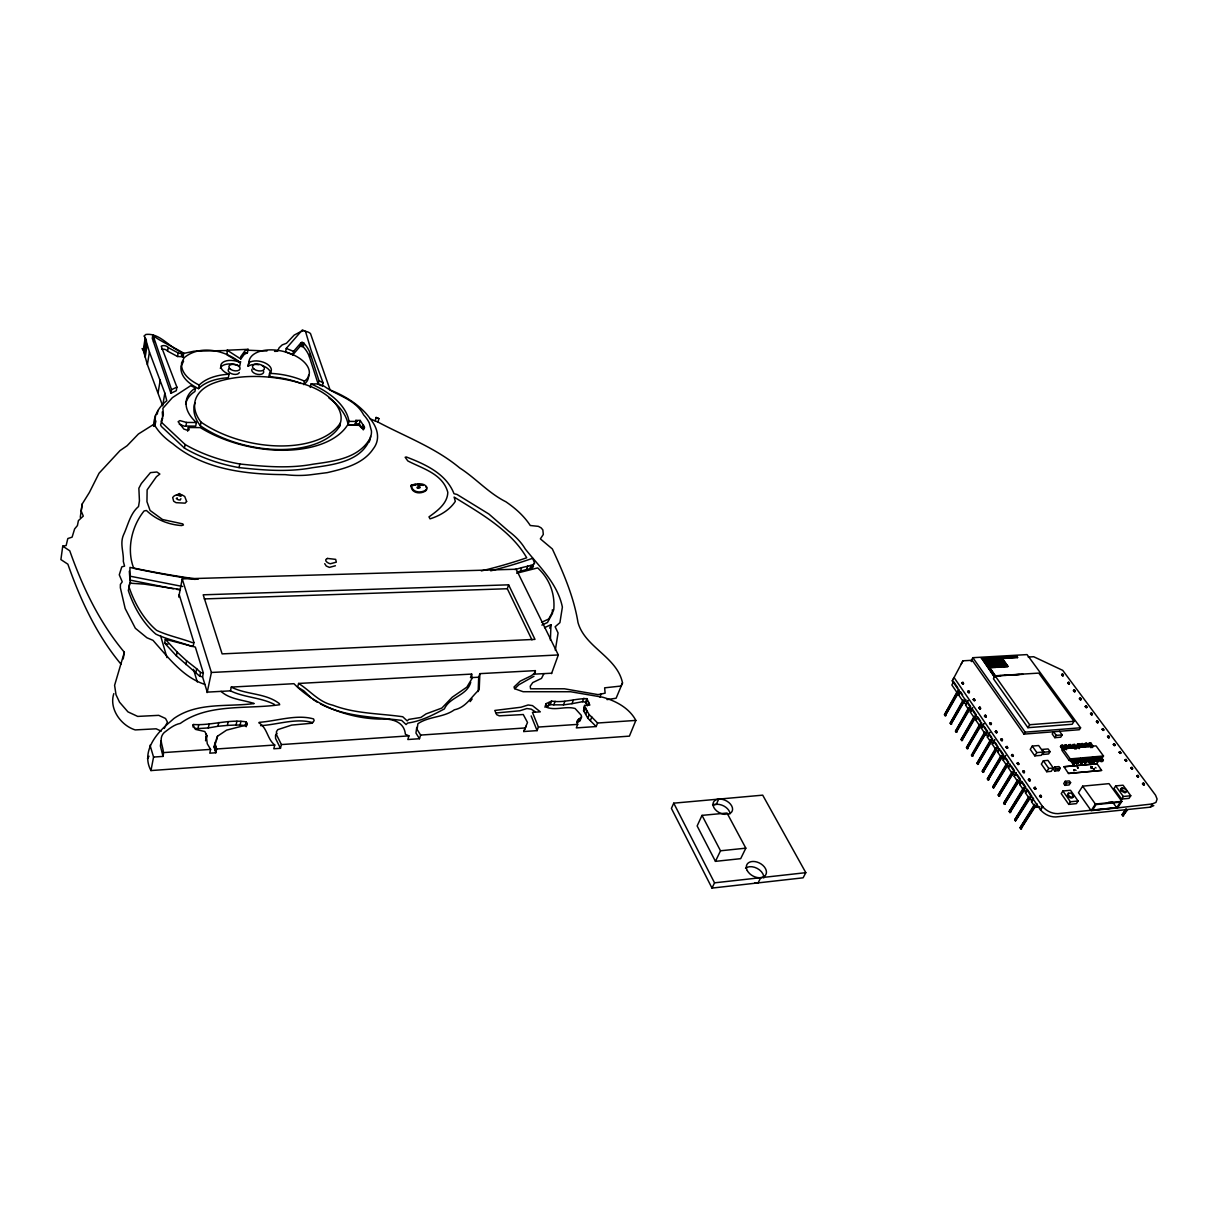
<?xml version="1.0" encoding="UTF-8"?>
<svg xmlns="http://www.w3.org/2000/svg" width="1218" height="1218" viewBox="0 0 1218 1218"><rect width="100%" height="100%" fill="white"/><g stroke="black" fill="none" stroke-linecap="round" stroke-linejoin="round"><path stroke-width="1.5" d="M550.399 640.089L550.978 624.682L544.492 627.696M206.405 736.783L207.273 743.787L210.607 749.39L209.77 753.181L215.799 752.77L216.652 748.979L214.931 743.269L217.489 736.22L226.594 730.13L247.087 724.847L246.112 721.832C228.497 719.153 211.14 725.684 193.555 724.512L192.825 724.862L195.611 729.43L204.837 731.516L206.862 735.565L205.598 740.59L206.862 735.565M478.172 691.55L478.689 677.208L479.877 673.645L535.372 670.631L535.235 672.717L531.307 675.746L520.208 681.136L514.042 686.967L514.559 688.688L523.131 691.717L570.587 691.748L602.606 697.198C615.608 700.776 629.28 707.993 635.857 720.417L629.401 736.129L150.956 770.568C141.684 753.47 154.077 735.961 166.424 725.106L173.946 718.468C197.544 701.888 227.309 707.125 254.212 703.547C243.174 699.787 230.035 699.574 221.052 691.367M304.256 331.144A6.577 3.502 13.7 0 1 310.483 333.549L330.124 390.004A75.212 42.813 13.5 0 1 370.287 418.901A58.616 33.343 13.8 0 1 373.378 448.666C363.177 464.104 343.902 468.732 327.277 472.63L312.798 474.487A71.847 41.153 13 0 1 285.149 474.639C246.143 474.396 203.802 469.737 172.819 443.763A70.979 40.483 11.8 0 1 154.884 425.554L153.224 424.686L138.426 433.989L127.098 445.742L120.019 450.599L99.054 473.208L89.386 492.468L82.169 504.054L81.21 511.042L83.281 516.097L78.409 520.604L77.419 525.567L74.618 528.932L72.106 537.153L67.812 538.539L66.137 545.557L62.742 546.151L60.9 559.58L67.873 564.193C80.495 599.987 96.511 634.761 120.978 664.16M80.266 517.315L82.169 504.054M555.332 650.245L558.057 632.934L555.134 626.768L559.915 622.657L562.381 607.082C557.479 583.361 539.467 566.903 525.262 548.998A64.128 38.976 17.2 0 0 508.545 531.124L488.875 514.026L457.009 494.447L454.009 493.732C446.275 473.65 425.097 464.195 406.37 456.994L405.137 457.252L407.817 460.937C422.448 468.595 442.804 473.802 447.798 492.3C447.615 503.354 437.247 510.997 428.98 516.874L430.045 518.853C439.805 515.777 449.609 510.129 455.319 501.39L454.131 497.081C480.105 513.174 511.058 530.454 526.709 557.783A509.596 263.773 12 0 1 481.293 570.922M145.231 337.584L149.418 352.032L164.841 393.125L162.679 405.822L147.393 364.639L143.237 350.145L145.231 337.584L144.013 336.061L145.886 334.463C160.7 332.621 170.413 349.368 184.375 353.281L194.073 351.195L228.086 350.51M143.785 351.484L145.764 338.939M144.44 353.174L146.434 340.598M145.201 357.118L147.211 344.542M147.393 364.639L149.418 352.032M152.859 334.798L152.28 338.36L170.916 393.262L176.275 390.734L176.899 387.141L161.233 346.232A3.958 2.147 11 0 1 164.948 345.729A3.958 2.147 11 0 1 168.206 347.587L178.148 352.946C198.397 358.168 154.153 339.365 152.859 334.798L171.54 389.653L170.916 393.262M153.559 342.136L154.138 338.574M158.142 392.516L160.243 379.849M153.575 426.361C153.681 416.16 158.675 406.842 166.775 400.752L164.841 393.125M154.975 426.437L155.417 415.399M157.259 414.135L157.868 410.496M182.045 352.748L181.436 356.311L183.172 356.737L177.539 356.509L167.612 351.149L168.206 347.587M173.321 588.766L129.976 580.088L129.961 567.39L135.579 568.715A508.211 263.332 12.1 0 0 195.215 579.433M180.431 589.558L144.089 584.107L131.483 583.3L130.113 581.96L128.332 590.563C133.645 606.686 142.887 623.098 155.889 634.152C167.323 639.557 179.899 641.932 191.561 646.408L193.19 646.316L193.951 642.541L179.198 594.643M123.201 658.968L124.358 652.254C99.358 622.398 82.626 587.228 69.761 550.795L62.742 546.151M177.539 356.509L178.148 352.946M182.715 356.63L183.339 353.068M183.172 356.737L183.766 353.083M179.274 424.229L184.634 426.254L185.912 426.056L186.552 422.448L196.372 422.509A49.71 28.151 12.1 0 1 195.565 387.903L190.693 385.71L172.408 397.631L162.892 408.274L163.349 414.379L161.202 421.291L162.024 422.844L185.121 444.494A101.642 57.307 12.4 0 0 239.824 463.997C264.078 466.555 288.91 468.732 313.041 464.195C333.884 461.241 358.32 458.577 370.028 438.556A49.649 28.166 13.9 0 0 371.46 430.974L369.267 422.905A49.649 28.166 13.9 0 0 363.68 414.942C355.428 399.245 337.493 395.82 324.369 386.35L318.34 383.883L311.047 383.974L310.255 387.446M370.028 438.556C361.639 461.622 333.29 464.743 312.204 467.742C288.118 472.31 263.301 470.163 239.093 467.621A101.505 57.383 12.3 0 1 184.466 448.133L185.121 444.494M187.648 431.157L188.303 427.533L200.315 427.609A95.141 53.135 12.7 0 0 347.45 425.204L358.96 425.28L361.502 427.853L364.212 428.721L364.547 427.229L360.178 420.408L355.869 420.377L355.473 424.915L348.135 424.869A66.746 37.865 13.1 0 0 328.921 397.936M195.565 387.903L194.91 391.48A49.649 28.181 12.1 0 0 185.638 404.3M183.568 361.244L180.98 366.435C179.959 377.215 190.008 384.401 198.549 388.664L199.204 385.086A53.409 30.115 12.4 0 1 229.014 374.215A13.246 7.278 12.3 0 1 222.057 363.04A13.246 7.278 12.3 0 1 240.403 362.659L239.718 366.176A13.231 7.278 12.2 0 0 220.291 368.308M196.372 422.509L195.702 426.117L185.912 426.056M200.331 425.721L201 422.113A59.271 33.602 12.5 0 1 214.535 382.802A99.678 57.276 13 0 1 304.226 384.218A50.425 28.425 13.3 0 1 340.34 423.057L339.487 426.544A86.904 48.674 12.7 0 1 200.331 425.721A59.18 33.632 12.5 0 1 195.017 402.716M202.553 676.827L199.767 676.249L176.382 655.817L164.613 643.074L165.328 639.283L195.337 647.078L203.345 673.052L202.553 676.827L207.243 692.129L230.446 690.85C244.437 697.64 260.759 697.351 274.507 704.476M178.742 597.064L182.213 578.885L516.158 569.232L558.316 654.949L551.51 673.661M240.859 358.96L244.209 354.408L247.421 352.794L248.107 349.307L227.187 350.221L227.142 354.971L240.053 362.477L240.707 361.67M150.956 770.568L153.559 757.063L150.027 745.203M229.014 374.215L228.329 377.747A53.333 30.146 12.4 0 0 198.549 388.664M176.382 655.817L177.112 652.041L165.328 639.283M180.919 498.725L180.157 500.05L178.163 499.761L176.305 498.588L177.189 497.827M153.559 757.063L163.029 756.408C165.298 748.461 157 739.783 164.125 732.627C169.104 728.851 173.991 724.634 180.31 723.416C208.308 703.091 247.193 709.47 279.683 704.735L279.272 703.547C265.433 692.875 246.523 694.899 231.283 687.089L230.446 690.85M185.836 664.571L186.582 660.78L177.112 652.041M258.947 364.745A12.408 6.821 12.7 0 0 248.167 366.283L248.868 362.766A30.8 16.854 13.1 0 1 287.752 352.641A30.8 16.854 13.1 0 1 304.485 381.127L303.708 384.599A30.754 16.869 13.1 0 0 308.535 375.22M195.885 672.503L196.661 668.728L186.582 660.78M239.093 467.621L239.824 463.997M199.767 676.249L200.544 672.458L196.661 668.728M155.904 420.956L154.884 425.554M193.023 727.055L193.555 724.512M300.983 383.487A55.221 31.135 13.1 0 0 268.813 376.88L269.543 373.378A12.424 6.821 12.7 0 0 265.676 363.238A12.424 6.821 12.7 0 0 248.868 362.766M194.484 728.41L197.94 728.592L198.732 724.786M207.136 692.616L211.399 672.473L182.213 578.885M322.268 386.304L323.075 382.833L311.032 349.992L305.505 331.433L302.399 329.911L286.26 348.424L285.514 351.88L292.807 354.834L300.252 346.201L303.282 346.871A52.298 28.379 12.8 0 1 309.524 357.163L318.187 384.142L320.913 385.588M206.329 733.799L206.04 739.356M197.94 728.592L208.308 727.938L209.131 724.131M292.807 354.834L293.568 351.378L300.998 342.76L303.267 342.715A1.629 0.868 13.6 0 1 304.043 343.43A52.374 28.349 12.8 0 1 310.301 353.722L318.979 380.671L318.187 384.142M300.252 346.201L300.998 342.76M300.633 345.958L301.394 342.517M300.907 345.882L301.653 342.441M301.211 345.866L301.957 342.425M208.308 727.938L217.946 726.293L218.768 722.502M301.531 345.882L302.292 342.441M301.866 345.927L302.627 342.486M215.799 752.77L214.094 747.076L214.931 743.269M302.201 346.019L302.962 342.578M302.506 346.156L303.267 342.715L304.043 343.43L303.282 346.871M216.652 740.011L217.489 736.22M214.779 750.044L215.616 746.238M309.524 357.163L310.301 353.722M217.946 726.293L227.34 725.41L228.192 721.635M227.34 725.41L236.048 725.014L236.916 721.239M236.048 725.014L240.068 725.045L240.936 721.284M247.071 722.944L246.203 726.704L245.244 725.608L246.112 721.832M130.113 581.96L128.971 586.771C134.3 602.895 143.557 619.307 156.589 630.345C168.038 635.766 180.629 638.156 192.322 642.632L193.951 642.541M348.135 424.869L348.987 421.382A66.853 37.819 13.1 0 0 311.047 383.974M274.735 745.02L273.806 748.765L280.46 748.309L281.404 744.563L276.501 734.728L276.456 731.637L277.78 729.643L291.65 725.091L312.158 723.203L314.168 720.614L313.574 718.924C296.461 714.083 277.049 721.01 259.251 722.335L258.81 722.792C267.397 727.725 267.138 739.082 274.735 745.02L216.652 748.979M355.473 424.915L355.869 420.377M364.167 426.376L363.284 429.847L359.31 423.879L360.178 420.408M362.522 428.142L363.406 424.671M298.593 683.45C310.118 690.606 318.766 702.101 332.879 705.207C355.184 713.778 379.392 713.398 402.747 716.747L407.177 720.904L408.73 719.412L420.849 717.463L426.102 713.885L441.875 708.054L452.259 697.183L466.859 687.135L471.929 678.639L471.671 674.087L298.593 683.45L297.649 687.165L303.617 690.682L311.458 698.112M377.991 422.083L375.205 420.91L376.088 417.454L378.874 418.627L377.991 422.083C405.518 436.714 435.511 447.737 459.749 467.986C475.568 478.035 488.494 493.092 505.851 501.755C515.305 508.226 523.999 515.869 530.272 525.506L538.341 526.343L541.142 527.866L542.847 529.921L543.304 534.458L540.366 538.874L552.348 548.953C563.264 572.567 573.769 596.622 577.987 622.489C584.944 647.504 617.115 656.852 622.52 682.933L616.11 698.234L607.006 699.604M411.105 485.952L411.349 485.069C416.114 483.957 424.229 482.1 426.955 487.398L426.346 490.306C421.535 494.554 411.319 493.701 411.105 485.952L416.541 484.642M414.851 485.114L415.094 484.231M162.725 418.018L160.578 424.93L161.415 426.483L184.466 448.133M113.837 693.605C108.813 708.632 120.871 725.486 135.228 729.917L156.163 728.806L161.218 731.15M124.358 652.254L114.599 685.308L116.014 694.732L119.547 702.192L127.951 711.875L137.695 716.412L158.736 715.347L165.526 718.483L167.445 722.107L164.263 728.455M231.283 687.089L293.949 683.694C315.98 706.151 349.399 718.59 380.732 719.092C391.541 718.437 404.269 721.467 405.381 734.241L408.928 735.87L407.802 739.524L419.479 738.717L420.621 735.078L417.104 729.43L417.881 723.736C428.964 716.184 443.58 717.661 454.36 709.805C466.007 707.445 471.092 696.985 479.192 689.753L479.877 673.645M161.05 740.818L160.395 745.995L163.029 756.408M600.002 697.168L601.007 694.062L605.133 693.164L604.63 687.835L620.967 686.038L622.52 682.933M471.671 674.087L470.498 677.665L478.689 677.208M531.962 639.892L507.312 588.736L508.606 584.823L203.193 594.81L222.118 653.883L534.991 639.374L508.606 584.823M517.132 572.079L520.482 571.135L521.639 567.664L532.753 564.969L534.595 563.173L532.677 558.27A508.211 263.332 12.1 0 1 490.717 570.831M520.482 571.135L526.511 569.567L527.683 566.096M526.511 569.567L529.86 568.745L531.033 565.289M531.581 568.425L532.753 564.969L533.423 566.629L529.86 568.745M532.647 567.009L533.819 563.553M549.744 628.168L550.978 624.682M535.372 670.631L534.123 674.163L551.678 673.204M1039.989 806.91L1035.346 807.367L1031.524 801.764L1033.382 798.171M523.755 731.531L527.501 722.457L523.268 714.524L499.258 715.849L496.655 714.661L494.782 710.459L521.076 707.216L528.14 704.978L532.479 705.603L540.305 711.845L532.449 712.347L538.402 727.055L537.108 730.617L523.755 731.531L526.222 726.004M214.094 747.076L216.012 741.777M1032.027 800.363L1029.804 799.236L1025.434 792.827L1027.261 789.249M551.571 701.066L546.212 703.623L544.918 707.156L550.277 704.598L551.571 701.066C563.508 703.151 575.246 698.462 586.924 698.66L589.832 705.1L584.64 705.435L583.589 710.703L587.852 718.239L596.196 726.537L597.581 723.02L635.857 720.417M547.948 706.303L549.242 702.771M1074.946 769.776L1076.073 770.446M550.277 704.598L553.809 704.826L555.104 701.294M1025.937 791.441L1023.714 790.33L1019.923 784.773L1020.44 783.402L1018.233 782.291L1014.168 776.323L1015.995 772.775M553.809 704.826L563.492 704.872L564.817 701.355M563.492 704.872L571.973 703.684L573.297 700.167M571.973 703.684L582.539 701.69L583.879 698.188M1014.67 774.968L1012.478 773.856L1008.337 767.782L1010.148 764.234M581.534 717.037L578.626 719.259L577.271 722.776L580.179 720.554L581.534 717.037L581.23 715.255L575.094 708.495C565.7 705.846 555.956 710.764 546.852 707.384L545.542 705.222L546.212 703.623M588.72 702.299L587.365 705.801L585.569 702.162L586.924 698.66M578.626 719.259L576.814 721.421L577.682 724.375L576.327 727.907L596.196 726.537M585.995 703.014L587.335 699.513M583.589 710.703L584.64 705.435M584.29 711.54L585.63 708.039L584.929 707.186M585.66 714.357L587.015 710.84L585.63 708.039M587.852 718.239L589.223 714.738L587.015 710.84M1003.13 760.154L1005.596 755.525L1003.13 760.154L1006.662 765.33L1008.854 766.442M590.395 720.538L591.765 717.037L589.223 714.738M1003.647 758.829L1001.485 757.733L997.664 752.13L999.46 748.613M994.223 740.986L994.741 739.691L992.305 744.289L996.019 749.725L998.181 750.821M992.305 744.289L992.837 742.98L990.676 741.899L987.341 737.012L989.762 732.429L987.341 737.012M416.739 727.374L415.962 733.069L419.479 738.717M981.388 728.273L983.794 723.705L981.388 728.273L985.727 734.637L987.874 735.718M470.742 682.217C467.27 695.722 449.655 696.772 444.372 708.922C432.832 715.088 420.667 721.345 407.619 723.05L406.066 724.558L401.636 720.401C374.291 716.884 345.455 717.052 320.425 703.897M981.921 726.994L979.79 725.928L975.999 720.371L976.531 719.107L974.4 718.041L970.35 712.104L972.74 707.567M965.554 705.07L967.914 700.533L965.554 705.07L968.782 709.789L970.898 710.855M966.087 703.821L963.986 702.771L958.673 694.976L959.205 693.758L957.12 692.707L951.852 684.988L953.648 681.699L957.866 687.881M673.737 803.164L671.407 808.417L711.997 888.089L803.119 877.813L805.814 872.667L762.696 795.156L673.737 803.164L714.54 882.837L711.997 888.089M543.944 673.63L541.477 678.411L532.753 682.582L530.211 686.221L530.576 688.809L564.436 688.794L597.992 694.61L601.007 694.062M702.01 815.375L697.138 825.956L715.453 861.354L740.681 858.675L745.827 848.17L727.024 813.03L702.01 815.375L720.508 850.788L715.453 861.354M718.727 799.115L716.306 804.322L712.56 804.672M760.717 877.691L758.098 882.898A10.718 7.262 28 0 1 754.703 882.745M1028.205 657.05L1033.686 656.73L1062.72 670.357L1155.547 795.187L1157.1 799.054L1155.973 802.388L1152.502 803.834L1150.401 807.153L1055.762 816.958C1049.855 817.065 1044.268 814.218 1040.492 809.833L952.278 680.847L962.966 660.811L972.208 660.278L1023.988 734.119L1079.361 729.719L1080.564 727.785L1027.048 654.599L972.847 657.69L971.05 660.963M952.278 680.847L954.075 677.543L1042.547 806.529C1046.338 810.914 1051.926 813.746 1057.848 813.654L1111.653 808.128M961.169 664.099L962.966 660.811M971.492 661.602L972.208 660.278M958.764 692.387L945.183 715.742L944.483 714.707L957.302 691.413M961.839 683.161L962.996 682.385L963.301 684.151L961.839 683.161L962.996 682.385M957.12 692.707L958.931 689.418M944.483 714.707L958.064 691.352M945.183 715.742L958.018 692.433M962.555 684.196L963.712 683.42M958.673 694.976L960.484 691.687L962.616 694.808M981.464 657.918L994.741 677.375L981.464 657.918L986.702 657.872L992.457 666.002L993.918 665.911L988.163 657.796L993.918 665.911M982.774 658.146L981.297 658.238M1000.891 675.609L995.35 675.944L984.022 659.334L986.123 659.212L991.894 667.342L996.278 667.083L990.508 658.953L996.278 667.083M963.773 702.375L950.893 724.284L950.192 723.233L963.179 699.832M967.701 691.687L968.858 690.91L969.178 692.677L967.701 691.687L968.858 690.91M985.073 658.283L986.702 657.872M983.84 659.654L986.123 659.212M950.192 723.233L963.073 701.34M950.893 724.284L963.895 700.868M968.417 692.722L969.574 691.946M963.986 702.771L965.813 699.482M987.981 658.116L992.518 657.537L998.303 665.652L999.75 665.561L993.979 657.461L999.75 665.561M990.325 659.288L991.954 658.877L997.74 666.992L1002.11 666.733L996.309 658.618L1002.11 666.733M970.076 708.769L956.206 732.246L955.506 731.196L968.615 707.765M973.167 699.619L974.324 698.843L974.644 700.624L973.167 699.619L974.324 698.843M955.506 731.196L967.61 710.84M985.941 659.532L991.894 667.342M986.519 658.207L992.457 666.002M956.206 732.246L970.624 706.501L967.381 701.781M973.882 700.67L975.055 699.893M996.126 658.953L997.77 658.542L1003.556 666.642L1007.91 666.383L1002.11 658.283L1007.91 666.383M993.797 657.781L998.318 657.202L1004.119 665.302L1005.566 665.211L999.765 657.126L1005.566 665.211M970.35 712.104L972.208 708.815L976.257 714.753L974.4 718.041M998.303 665.652L992.335 657.872M991.772 659.197L997.74 666.992M993.842 676.097L1022.998 674.27M995.106 675.823L993.446 678.776L1027.931 727.694L1072.221 724.253L1074.002 721.315L1038.787 673.097L995.106 675.823L1029.682 724.725L1074.002 721.315M995.35 675.944L984.022 659.334M974.902 718.666L961.794 740.59L961.093 739.539L974.309 716.108M978.907 707.962L980.064 707.171L980.383 708.967L978.907 707.962L980.064 707.171M961.093 739.539L974.172 717.615M998.136 657.537L1004.119 665.302M961.794 740.59L975.024 717.158M979.622 709.013L980.795 708.237M997.588 658.862L1003.556 666.642M975.999 720.371L977.856 717.082L980.703 721.254M1006.205 657.081L1016.695 656.152L1017.593 657.385L1001.927 658.618M981.312 725.197L967.199 748.689L966.498 747.624L979.82 724.177M984.448 716.032L985.636 715.255L985.956 717.037L984.448 716.032L985.636 715.255M966.498 747.624L979.683 725.684M979.79 725.928L981.662 722.639M967.199 748.689L980.551 725.258M985.195 717.097L986.367 716.321M985.514 734.226L972.208 756.165L971.492 755.099L984.92 731.653M989.595 723.492L990.767 722.716L991.087 724.512L989.595 723.492L990.767 722.716M973.136 753.47L984.783 733.16M972.208 756.165L985.651 732.734M990.325 724.573L991.513 723.781M985.727 734.637L987.615 731.348L984.144 726.263M992.015 740.879L977.704 764.386L976.973 763.29L990.523 739.859M995.228 731.698L996.415 730.907L996.735 732.718L995.228 731.698L996.415 730.907M976.973 763.29L991.285 739.798M977.704 764.386L992.579 738.61M995.974 732.779L997.161 731.988M996.522 750.364L983.002 772.319L982.271 771.222L995.928 747.776M1000.678 739.615L1001.866 738.824L1002.201 740.651L1000.678 739.615L1001.866 738.824M982.271 771.222L995.776 749.283M996.019 749.725L997.938 746.436M983.002 772.319L996.674 748.872M1001.44 740.711L1002.627 739.92M997.664 752.13L999.582 748.842M1002.673 756.454L988.118 779.977L987.387 778.881L1001.15 755.419M1005.946 747.258L1007.134 746.467L1007.469 748.294L1005.946 747.258L1007.134 746.467M987.387 778.881L1000.998 756.926M988.118 779.977L1001.896 756.53M1006.692 748.37L1007.895 747.578M1001.485 757.733L1003.419 754.429L1000.541 750.242M1007.24 766.076L993.507 788.031L992.777 786.919L1006.647 763.473M1011.473 755.312L1012.676 754.521L1013.011 756.348L1011.473 755.312L1012.676 754.521M1023.988 734.119L1025.145 732.155L1080.564 727.785M1027.931 727.694L1029.682 724.725M1005.566 766.533L992.777 786.919M1006.662 765.33L1008.626 762.042M993.507 788.031L1007.408 764.584M1012.234 756.424L1013.437 755.617M1061.609 674.818L1062.735 674.072L1063.07 675.777L1061.609 674.818L1062.735 674.072M1062.355 675.823L1063.481 675.076M1008.337 767.782L1010.285 764.478M1013.711 772.623L998.943 796.161L998.197 795.034L1012.188 771.588M1017.06 763.412L1018.263 762.62L1018.598 764.462L1017.06 763.412L1018.263 762.62M998.197 795.034L1011.092 774.633M998.943 796.161L1014.457 770.568L1011.336 766M1017.822 764.539L1019.024 763.747M1067.714 683.07L1068.856 682.308L1069.176 684.029L1067.714 683.07L1068.856 682.308M1068.46 684.074L1069.602 683.313M1014.168 776.323L1016.132 773.019M1032.255 746.071L1030.276 749.359L1034.828 755.876L1041.253 755.327L1043.247 752.024L1038.665 745.538L1032.255 746.071L1036.822 752.572L1043.247 752.024M1019.314 780.814L1004.408 804.337L1003.662 803.21L1017.761 779.748M1022.678 771.588L1023.881 770.796L1024.216 772.654L1022.678 771.588L1023.881 770.796M1003.662 803.21L1017.593 781.24M1004.408 804.337L1018.537 780.875M1023.455 772.714L1024.658 771.923M1018.233 782.291L1020.227 778.987L1017.152 774.511M1073.408 690.743L1074.55 689.982L1074.87 691.702L1073.408 690.743L1074.55 689.982M1034.828 755.876L1036.822 752.572M1074.169 691.748L1075.311 691.002M1019.923 784.773L1021.917 781.469L1025.723 787.026L1023.714 790.33M1044.039 752.176L1042.654 754.475L1048.668 753.957L1050.053 751.658L1048.119 748.933L1042.106 749.435L1044.039 752.176L1050.053 751.658M1023.988 790.619L1009.92 812.589L1009.174 811.447L1023.394 788M1028.342 779.825L1029.56 779.033L1029.895 780.89L1028.342 779.825L1029.56 779.033M1009.174 811.447L1024.171 787.924M1056.234 735.383L1053.6 731.714L1052.215 733.997L1054.849 737.682L1056.234 735.383L1062.142 734.911L1059.508 731.242M1009.92 812.589L1024.171 789.127M1029.119 780.966L1030.337 780.159M1079.376 698.797L1080.533 698.036L1080.853 699.771L1079.376 698.797L1080.533 698.036M1080.138 699.817L1081.28 699.056M1043.384 760.778L1041.375 764.082L1046.734 771.725L1051.286 771.314L1053.311 768.025L1047.937 760.382L1043.384 760.778L1048.744 768.436L1053.311 768.025M1025.434 792.827L1027.429 789.538L1030.946 794.669M1062.142 734.911L1060.756 737.194L1054.849 737.682M1029.667 798.932L1015.477 820.902L1014.716 819.76L1029.058 796.298M1034.052 788.137L1035.27 787.33L1035.62 789.203L1034.052 788.137L1035.27 787.33M1028.875 797.79L1014.716 819.76M1065.202 748.613L1062.903 750.06L1060.482 746.649L1061.274 745.355L1062.766 745.218L1065.202 748.613L1064.395 749.923M1085.162 706.592L1086.319 705.831L1086.639 707.582L1085.162 706.592L1086.319 705.831M1015.477 820.902L1029.849 797.44M1034.843 789.279L1036.061 788.472M1062.766 745.218L1060.482 746.649M1029.804 799.236L1031.829 795.948M1046.734 771.725L1048.744 768.436M1085.923 707.628L1087.08 706.866M1066.618 749.74L1064.197 746.345L1064.989 745.051L1066.481 744.914L1068.917 748.309L1067.425 748.431L1064.989 745.051M1062.903 748.659L1061.898 750.303L1069.206 760.534L1102.442 757.611L1103.478 755.982L1096.063 745.873L1062.903 748.659L1070.226 758.905L1103.478 755.982M1031.524 801.764L1033.549 798.475M1066.481 744.914L1064.197 746.345M1054.864 766.975L1053.448 769.274L1054.681 771.009L1058.838 770.629L1060.254 768.33L1059.036 766.594L1054.864 766.975L1056.097 768.71L1060.254 768.33M1069.876 748.263L1068.262 746.01L1069.069 744.7L1070.546 744.579L1072.982 747.974L1071.505 748.096L1069.069 744.7M1070.546 744.579L1068.262 746.01M1054.681 771.009L1056.097 768.71M1036.092 805.387L1020.836 828.91L1020.075 827.768L1034.524 804.306M1039.563 796.146L1040.796 795.339L1041.131 797.211L1039.563 796.146L1040.796 795.339M1090.506 713.809L1091.663 713.048L1091.998 714.799L1090.506 713.809L1091.663 713.048M1020.075 827.768L1034.341 805.798M1020.836 828.91L1035.315 805.463M1040.355 797.288L1041.588 796.496M1073.941 747.928L1072.327 745.675L1074.611 744.244L1077.047 747.624L1076.24 748.933M1091.282 714.844L1092.439 714.083M1035.346 807.367L1037.386 804.078M1077.549 744L1076.742 745.309L1079.178 748.674L1079.985 747.38L1077.549 744L1079.011 743.878L1081.462 747.258M1074.763 749.055L1077.047 747.624M1063.953 766.731L1097.053 763.762L1101.605 770.415L1068.46 773.46L1063.953 766.731L1097.053 763.762M1078.204 745.172L1079.011 743.878M1069.206 760.534L1070.226 758.905M1070.439 760.595L1072.754 759.164L1075.22 762.605L1074.398 763.914L1072.906 764.036L1070.439 760.595L1071.931 760.474L1074.398 763.914M1082.041 747.243L1080.412 745.005L1081.219 743.696L1082.695 743.574L1085.147 746.954L1083.67 747.076L1081.219 743.696M1040.492 809.833L1042.547 806.529M1040.598 809.818L1042.654 806.514M1082.695 743.574L1080.412 745.005M1096.383 721.726L1097.54 720.965L1097.875 722.716L1096.383 721.726L1097.54 720.965M147.469 758.707L149.007 756.226M1097.159 722.776L1098.316 722.015M1074.992 758.966L1074.169 760.276L1076.636 763.716L1078.95 762.27L1076.468 758.844L1074.992 758.966L1078.128 763.579M1086.075 746.908L1084.446 744.67L1085.253 743.361L1086.715 743.239L1089.166 746.604L1087.704 746.725L1085.253 743.361M1072.906 764.036L1075.22 762.605M1086.715 743.239L1084.446 744.67M1078.25 759.925L1080.564 758.479L1083.03 761.92L1082.208 763.214L1080.716 763.351L1078.25 759.925L1080.564 758.479M1065.171 781.286L1063.74 783.585L1064.974 785.351L1069.16 784.955L1070.592 782.656L1069.343 780.905L1065.171 781.286L1066.42 783.052L1070.592 782.656M1093.201 746.269L1090.917 747.685L1088.466 744.335L1089.273 743.026L1090.749 742.904L1093.201 746.269L1092.394 747.563M1076.636 763.716L1078.95 762.27M1090.749 742.904L1088.466 744.335M1064.974 785.351L1066.42 783.052M1082.33 759.56L1084.629 758.129L1087.111 761.554L1086.289 762.864L1084.796 762.986L1082.33 759.56L1084.629 758.129M1062.888 791.015L1061.243 793.649L1068.765 804.398L1076.408 803.636L1078.082 801.002L1070.531 790.284L1062.888 791.015L1070.424 801.764L1078.082 801.002M1080.716 763.351L1083.03 761.92M1102.046 729.384L1103.219 728.608L1103.554 730.374L1102.046 729.384L1103.219 728.608M1102.838 730.435L1103.995 729.673M1086.76 759.164L1089.059 757.733L1091.541 761.159L1090.719 762.468L1089.242 762.59L1086.76 759.164L1089.059 757.733M1084.796 762.986L1087.111 761.554M1090.46 758.844L1092.744 757.413L1095.241 760.839L1094.419 762.133L1092.942 762.27L1090.46 758.844L1092.744 757.413M1089.242 762.59L1091.541 761.159M1107.527 736.753L1108.685 735.992L1109.035 737.758L1107.527 736.753L1108.685 735.992M1094.51 758.494L1096.794 757.063L1099.291 760.489L1098.469 761.783L1096.992 761.92L1094.51 758.494L1096.794 757.063M1092.942 762.27L1095.241 760.839M1108.304 737.819L1109.476 737.057M1068.765 804.398L1070.424 801.764M1098.545 758.144L1100.828 756.713L1103.325 760.123L1102.503 761.417L1101.026 761.554L1098.545 758.144L1100.828 756.713M1096.992 761.92L1099.291 760.489M1082.65 786.158L1078.493 792.735L1091.145 810.625L1117.576 807.899L1121.869 801.368L1109.019 783.646L1082.65 786.158L1095.378 804.047L1121.869 801.368M1101.026 761.554L1103.325 760.123M1113.282 744.518L1114.455 743.756L1114.79 745.538L1113.282 744.518L1114.455 743.756M1114.074 745.599L1115.246 744.822M1119.083 752.343L1120.255 751.582L1120.606 753.363L1119.083 752.343L1120.255 751.582M1119.875 753.424L1121.062 752.648M1091.145 810.625L1095.378 804.047M1124.914 760.23L1126.102 759.453L1126.452 761.25L1124.914 760.23L1126.102 759.453M1125.721 761.326L1126.909 760.55M1115.658 785.93L1113.968 788.533L1121.626 799.084L1129.056 798.338L1130.761 795.75L1123.057 785.214L1115.658 785.93L1123.331 796.481L1130.761 795.75M1130.806 768.177L1132.009 767.401L1132.344 769.213L1130.806 768.177L1132.009 767.401M1131.629 769.274L1132.816 768.497M1121.626 799.084L1123.331 796.481M1136.744 776.186L1137.947 775.409L1138.297 777.221L1136.744 776.186L1137.947 775.409M1116.678 807.701L1120.332 802.129L1096.093 804.58L1092.47 810.183L1116.678 807.701L1112.491 801.886M1137.566 777.282L1138.754 776.505M276.851 733.388L275.527 735.383L275.572 738.473L280.46 748.309M1127.64 809.696L1122.859 815.862L1122.067 814.751L1126.102 808.661M1142.469 783.905L1143.672 783.128L1144.022 784.94L1142.469 783.905L1143.672 783.128M1122.067 814.751L1125.813 810.107M1122.859 815.862L1126.909 809.772M1143.291 785.016L1144.494 784.24M470.163 701.614L472.142 698.98M533.986 676.249L518.959 684.683L514.803 688.642M335.407 565.761L329.378 567.39L326.257 566.02L324.734 563.66M426.589 489.408C421.793 493.671 411.577 492.803 411.349 485.069M171.54 389.653L176.899 387.141M248.107 349.307L244.894 350.921L240.662 356.752L240.738 358.96L227.187 350.221M541.888 625.093L547.476 622.505L552.53 613.248L552.363 609.792M541.553 622.352L548.709 619.018L553.764 609.776C555.195 593.866 549.546 578.717 537.686 567.908L516.691 573.236M1068.688 793.725L1067.455 795.004L1067.897 796.1A3.03 1.736 31 0 0 1071.703 798.018A3.03 1.736 31 0 0 1072.495 795.659M1150.34 807.062L1153.796 805.616M514.94 569.552L521.639 567.664M186.552 422.448L179.914 420.606L178.117 421.702L183.872 429.071L187.953 430.441L189.171 429.771L188.303 427.533M714.54 882.837L805.814 872.667M720.508 850.788L745.827 848.17M1152.578 803.926L1117.576 807.899M1108.243 802.357L1111.851 801.992M496.289 712.956L519.812 710.779L526.876 708.526L531.2 709.15L535.326 711.799M1068.46 773.46L1101.605 770.415M1072.327 745.675L1073.804 745.553M971.492 755.099L972.969 756.104M163.791 752.572L210.607 749.39M281.404 744.563L408.928 735.87M420.621 735.078L525.049 727.968M538.402 727.055L577.682 724.375M260.591 725.654C277.643 724.695 296.279 717.737 312.584 722.639M992.518 657.537L988.163 657.796M998.318 657.202L993.979 657.461M992.274 666.322L993.736 666.231M1003.936 665.622L1005.383 665.546M991.711 667.677L996.096 667.403M997.557 667.327L1001.927 667.053M1003.373 666.962L1007.728 666.703M1004.576 675.381L1019.314 674.498M1016.695 656.152L999.765 657.126M990.508 658.953L991.954 658.877M996.309 658.618L997.77 658.542M1002.11 658.283L1017.593 657.385M999.582 657.446L1001.044 657.37M211.399 672.473L558.316 654.949M243.615 352.961L247.421 352.794M274.552 351.378L277.628 351.256L279.074 347.876L282.195 344.907L286.458 343.278L294.208 335.087L301.12 331.448A6.577 3.502 13.7 0 1 302.582 331.159M204.243 598.921L507.312 588.736M418.733 486.743L416.982 487.383C416.663 489.712 422.555 487.23 419.342 486.728M348.987 421.382L357.255 421.443M355.001 423.849L359.31 423.879M247.254 350.19L266.955 350.997M1077.565 767.736L1078.28 768.132L1077.336 766.898L1077.747 767.782M1096.063 767.979L1095.286 767.447M240.068 725.045L245.244 725.608M420.591 485.069L423.346 485.388M1121.763 788.564L1123.087 788.731M582.539 701.69L585.569 702.162M182.7 586.513L130.615 576.297M176.777 589.36L180.249 589.954M378.874 418.627L376.088 417.454M200.544 672.458L203.345 673.052M164.613 643.074L167.977 644.307M286.26 348.424L293.568 351.378M370.287 418.901L375.205 420.91M143.237 350.145L142.034 348.622M204.883 684.425C184.207 677.695 170.261 659.851 156.635 644.52L152.996 640.333L146.936 637.775L135.35 628.275L125.165 608.513L120.354 587.746L120.399 584.396L122.242 581.823L119.273 574.805L121.8 566.857L124.571 566.126L123.322 561.391C123.947 552.53 119.653 543.715 123.52 534.885C128.012 525.323 130.128 513.6 138.517 506.551L139.431 500.872L138.867 488.235L141.334 483.546L150.453 472.63L156.878 472.005L159.862 474.046L156.437 476.71L147.119 489.895L146.952 501.679L150.073 510.449L162.527 519.523L182.761 523.892L183.431 524.988L181.589 525.567C168.51 524.623 156.178 519.781 146.449 510.494L144.089 510.951C131.59 526.42 126.474 549.425 133.66 568.06A509.596 263.773 12 0 0 198.123 579.266M318.979 380.671L323.075 382.833M199.204 385.086C190.647 380.838 180.584 373.652 181.589 362.873L184.192 357.681C200.254 344.329 225.437 350.327 240.403 362.659M312.615 699.147L317.243 702.177M591.765 717.037L597.581 723.02M1062.035 674.117L1062.781 675.122M1068.14 682.354L1068.886 683.359M1073.834 690.027L1074.596 691.048M1079.818 698.081L1080.564 699.102M1085.603 705.892L1086.365 706.912M1090.947 713.109L1091.724 714.144M1096.824 721.026L1097.601 722.061M1102.503 728.668L1103.28 729.719M1107.969 736.053L1108.761 737.103M1113.724 743.817L1114.516 744.883M1119.525 751.643L1120.332 752.724M1125.386 759.53L1126.193 760.611M1131.278 767.462L1132.085 768.558M1137.216 775.47L1138.023 776.582M1142.941 783.189L1143.763 784.301M1062.324 674.772L1063.07 675.777M1068.43 683.009L1069.176 684.029M1074.124 690.697L1074.87 691.702M1080.092 698.751L1080.853 699.771M1085.877 706.547L1086.639 707.582M1091.237 713.763L1091.998 714.799M1097.098 721.68L1097.875 722.716M1102.777 729.323L1103.554 730.374M1108.243 736.692L1109.035 737.758M1113.998 744.457L1114.79 745.538M1119.799 752.282L1120.606 753.363M1125.645 760.169L1126.452 761.25M1131.537 768.116L1132.344 769.213M1137.475 776.11L1138.297 777.221M1143.2 783.829L1144.022 784.94M1089.273 743.026L1091.739 746.39M1099.367 756.85L1102.503 761.417M1095.332 757.2L1097.814 760.611M1091.267 757.55L1093.749 760.976M1016.512 656.487L1017.411 657.72M1087.583 757.87L1090.064 761.296M1089.075 760.184L1090.719 762.468M1073.119 744.365L1075.57 747.745M1083.152 758.266L1085.619 761.692M1122.783 814.675L1123.59 815.786M1079.072 758.616L1081.538 762.042M1061.274 745.355L1063.71 748.75M1071.261 759.286L1073.713 762.742M1057.62 768.893L1058.838 770.629M972.847 657.69L1025.145 732.155M962.235 682.43L963.301 684.151M968.112 690.956L969.178 692.677M973.578 698.888L974.644 700.624M979.302 707.232L980.383 708.967M984.875 715.301L985.956 717.037M990.006 722.776L991.087 724.512M995.654 730.967L996.735 732.718M1001.105 738.9L1002.201 740.651M1006.372 746.543L1007.469 748.294M1011.899 754.581L1013.011 756.348M1017.487 762.696L1018.598 764.462M1023.12 770.857L1024.216 772.654M1028.784 779.094L1029.895 780.89M1034.508 787.407L1035.62 789.203M1040.02 795.415L1041.131 797.211M990.082 734.941L991.756 737.377M995.152 742.356L997.009 745.066M1005.961 758.159L1007.728 760.748M945.229 714.661L945.929 715.682M950.938 723.188L951.639 724.223M956.252 731.135L956.952 732.185M961.839 739.478L962.54 740.529M967.244 747.563L967.96 748.628M977.734 763.229L978.45 764.31M983.033 771.161L983.763 772.258M988.148 778.804L988.879 779.901M998.958 794.958L999.704 796.085M1004.424 803.134L1005.185 804.261M1009.935 811.371L1010.696 812.513M1020.836 827.677L1021.613 828.834M425.767 486.5L426.711 488.281M531.155 715.91L537.108 730.617M193.479 669.352L197.316 681.973M160.639 635.903L166.973 657.598M579.875 718.772L580.179 720.554M129.321 571.181L129.976 580.088M162.283 411.897L162.618 416.48M269.543 373.378A55.297 31.105 13.1 0 1 304.485 381.127M201 422.113A87.026 48.629 12.7 0 0 340.34 423.057A50.349 28.456 13.3 0 1 339.487 426.544M270.122 375.433A12.408 6.821 12.7 0 1 268.813 376.88M262.068 365.537A12.408 6.821 12.7 0 1 270.64 373.728M248.167 366.283A30.754 16.869 13.1 0 1 249.66 361.244M239.307 372.556A5.709 3.136 12.2 0 1 231.344 373.637A5.709 3.136 12.2 0 1 229.547 368.415M263.53 371.033A6.09 3.35 12.7 0 1 257.637 374.368A6.09 3.35 12.7 0 1 251.974 369.145M161.629 349.338A3.943 2.147 11 0 1 167.612 351.149M370.546 436.425A49.573 28.197 13.9 0 1 369.13 442.043M745.538 868.282A10.718 7.262 28 0 1 757.154 868.373A10.718 7.262 28 0 1 763.808 877.95M725.289 814.4A10.383 6.882 26 0 1 713.2 802.875A10.383 6.882 26 0 1 728.912 802.571A10.383 6.882 26 0 1 726.887 814.37M713.504 805.068A10.353 6.882 26 0 1 723.766 805.966A10.353 6.882 26 0 1 730.1 813.761M1126.011 791.533A2.999 1.675 31.4 0 1 1124.853 792.781L1121.078 790.893A3.015 1.69 31.4 0 1 1120.865 788.96M1074.017 769.867L1074.002 770.659L1074.017 769.867M181.604 495.041L180.827 496.35L176.975 494.904L179.503 493.549L181.604 495.041M1068.308 793.238L1068.46 795.217A3.03 1.736 31 0 0 1072.266 797.135A3.03 1.736 31 0 0 1073.058 794.76L1070.607 793.009L1068.308 793.238M186.628 501.451L185.151 503.156L176.047 502.669L173.687 501.237L172.667 497.492C175.179 493.671 181.391 493.869 184.71 496.457L186.628 501.451M418.276 484.155L417.835 485.632L421.169 485.053L418.276 484.155M327.444 558.438C323.029 560.036 327.825 563.295 330.291 563.767L336.32 562.153L335.666 559.366L327.444 558.438M1093.444 768.969L1094.403 769.03L1093.444 768.969M1091.815 766.792L1090.689 766.411L1092.333 767.644L1091.815 766.792M1092.074 768.391L1091.039 767.934L1092.074 768.391M1125.417 791.898L1121.656 790.01A3.015 1.69 31.4 0 1 1122.341 787.681L1126.102 789.568A2.999 1.675 31.4 0 1 1125.417 791.898M230.811 369.465A5.709 3.136 12.3 0 0 240.007 369.024A5.709 3.136 12.3 0 0 232.623 364.319A5.709 3.136 12.3 0 0 230.811 369.465M254.151 369.176A6.105 3.35 12.7 0 0 264.23 369.282A6.105 3.35 12.7 0 0 256.968 363.938A6.105 3.35 12.7 0 0 254.151 369.176M747.289 870.626A10.734 7.262 27.9 0 0 764.691 876.092A10.734 7.262 27.9 0 0 757.139 862.085A10.734 7.262 27.9 0 0 747.289 870.626"/></g></svg>
